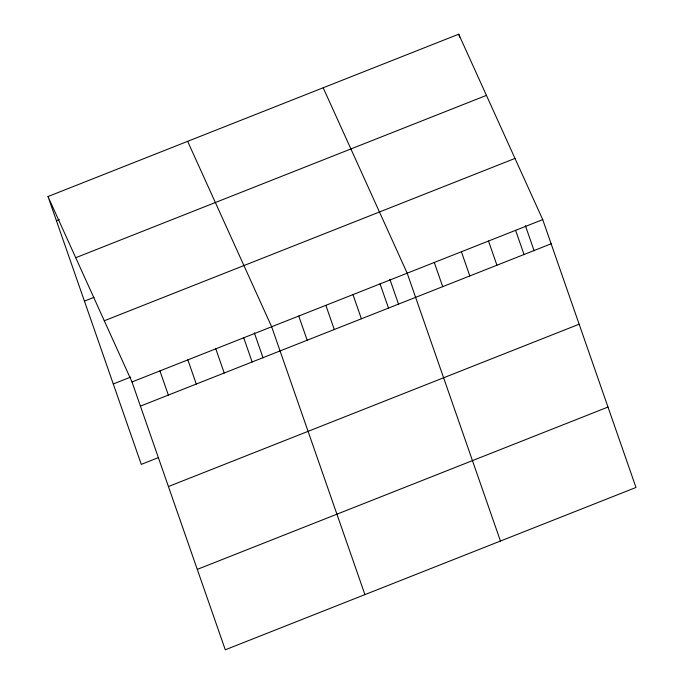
<?xml version="1.0" encoding="UTF-8"?>
<svg xmlns="http://www.w3.org/2000/svg" width="684" height="684" viewBox="0 0 684 684"><rect width="100%" height="100%" fill="white"/><g stroke="black" fill="none" stroke-linecap="round" stroke-linejoin="round"><path stroke-width="1.03" d="M48.008 196.53L458.716 34.2L542.72 219.615L635.992 487.47L225.284 649.8L132.003 381.946L48.008 196.53L141.28 464.385L158.62 457.536M56.43 220.71L59.311 219.573M75.727 257.714L486.435 95.384M84.431 301.122L94.059 297.318M104.284 320.762L514.992 158.423M113.279 383.972L130.618 377.123M132.003 381.946L542.72 219.615M140.425 406.125L551.142 243.795M168.435 486.538L579.143 324.207M197.283 569.387L607.99 407.057M323.181 87.766L407.185 273.181L500.457 541.035M187.647 141.34L271.651 326.755L364.923 594.61M458.716 34.2L459.768 37.227M525.389 225.66L534.144 250.789M515.608 230.328L524.029 254.508M488.504 241.042L496.926 265.221M461.392 251.755L469.814 275.934M434.289 262.468L442.71 286.647M389.854 279.234L398.61 304.363M380.073 283.894L388.495 308.074M352.97 294.607L361.391 318.787M325.866 305.321L334.279 329.5M298.754 316.034L307.176 340.222M254.32 332.8L263.075 357.929M243.718 337.793L252.139 361.973M215.793 348.831L224.215 373.011M187.861 359.869L196.282 384.049M159.936 370.908L168.358 395.087"/></g></svg>
